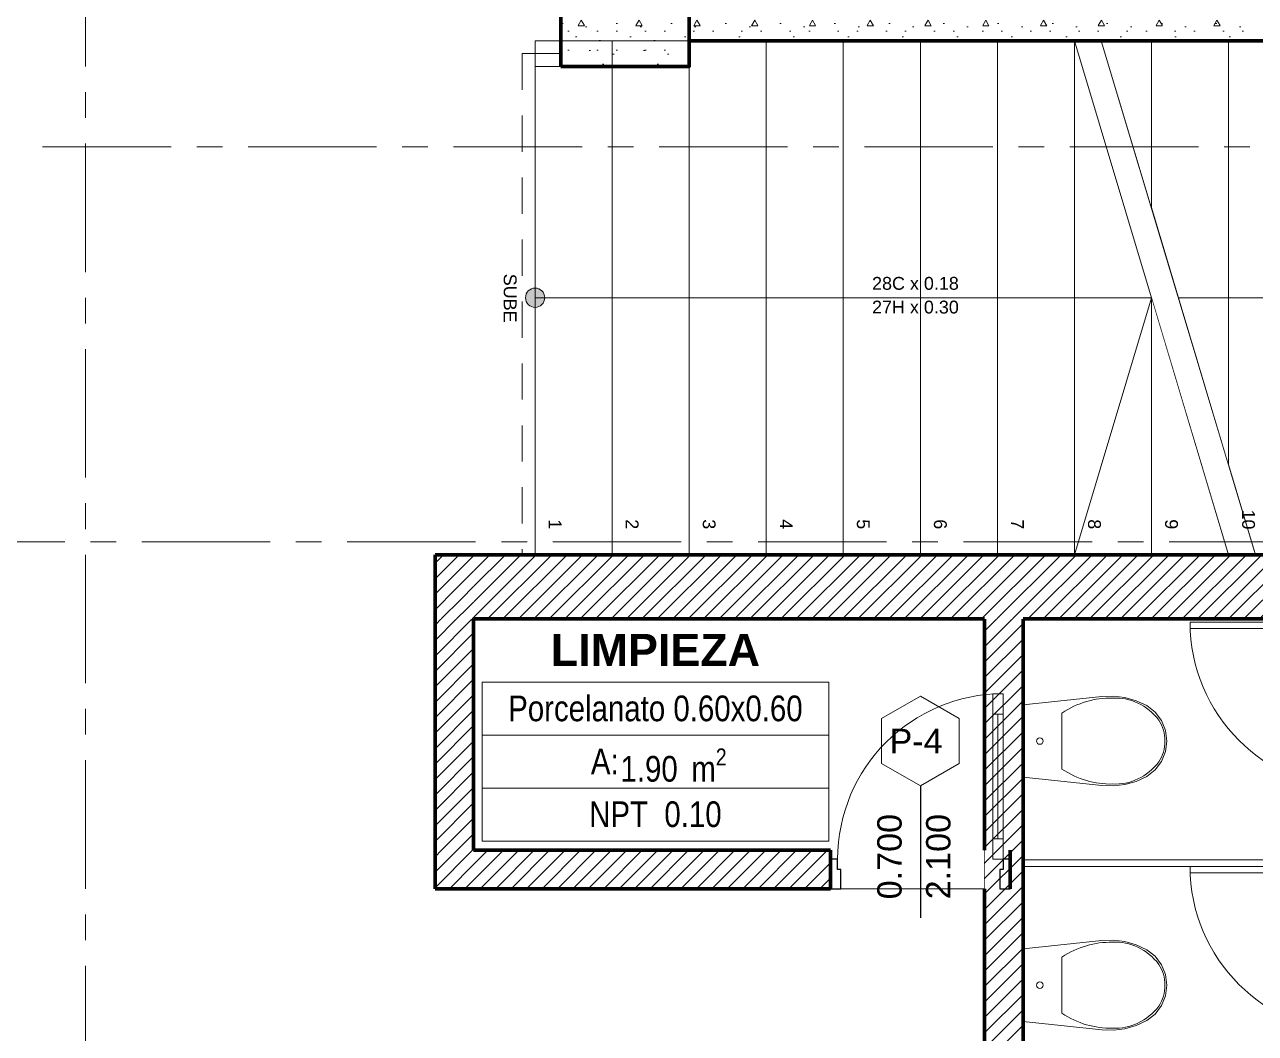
# Model space of a CAD drawing. Header units: inches. Extents: x -38 to 5698, y -33 to 92.
# Drawn here: x 44.082 to 48.874, y 18.487 to 22.413 of the extents above; entities that cross this region are included whole.
import ezdxf

# ---------------------------------------------------------------- set-up
doc = ezdxf.new("R2010")
doc.units = ezdxf.units.IN
doc.header["$MEASUREMENT"] = 0
doc.set_wipeout_variables(frame=1)
for name, pattern in [('ACAD_ISO04W100', [30, 24, -3, 0, -3]), ('Línea Oculta', [0.195611, 0.141111, -0.0545]), ('Punto & Raya', [0.65, 0.5, -0.075, 0, -0.075]), ('Rayas', [0.282222, 0.141111, -0.141111]), ('Wipeout_Contour', [1, 0, -1])]:
    doc.linetypes.add(name, pattern=pattern)
for name, color, linetype in [('02 _ ARQ _ ALB _ Ejes Generales', 7, 'Continuous'), ('02 _ ARQ _ ZON _ Espacio.3D', 7, 'Continuous'), ('08 _ STR _ EXT _ 06 Columnas', 7, 'Continuous'), ('08 _ STR _ EXT _ 07 Losa Aligerada', 7, 'Continuous'), ('08 _ STR _ EXT _ 10 Vereda Exterior', 7, 'Continuous'), ('08 _ STR _ EXT _ 11 Escaleras', 7, 'Continuous'), ('08 _ STR _ EXT _ 12 Ascensor', 7, 'Continuous'), ('Estructura - 04 MURO', 253, 'Continuous'), ('Interior - CIELO RASSO', 7, 'Continuous'), ('Interior - Sanitarios', 7, 'Continuous'), ('Marcador - Secciones', 251, 'Continuous')]:
    doc.layers.add(name, color=color, linetype=linetype)
doc.styles.add('Estilo_Generado_3', font='arial.ttf')
doc.styles.add('Estilo_Generado_4', font='swisse.ttf')
doc.styles.add('Estilo_Generado_8', font='arialbd.ttf')
doc.styles.add('Estilo_Generado_9', font='ARIALN.TTF')
pattern_1 = [(45, (0, 0), (-0.030052038, 0.030052038), [])]
pattern_2 = [(0, (0, 0), (0, 0.3897114), [0.024375, -0.200625]), (0, (0.1125, 0.19486), (0, 0.3897114), [0.024375, -0.200625]), (60, (0, 0), (-0.3375, 0.1948557), [0.024375, -0.200625]), (60, (0.225, 0), (-0.3375, 0.1948557), [0.024375, -0.200625]), (120, (0.02437, 0), (0.3375, 0.1948557), [0.024375, -0.200625]), (120, (0.24938, 0), (0.3375, 0.1948557), [0.024375, -0.200625]), (0, (0, 0.0375), (0, 0.075), [0, -0.075, 0, -0.1125]), (45, (0.0375, 0.0375), (-0.05303301, 0.05303301), [0, -0.05625, 0, -0.09375])]

msp = doc.modelspace()

# ---------------------------------------------------------------- hatches: boundary and pattern name
at = {"layer": '08 _ STR _ EXT _ 10 Vereda Exterior', "linetype": 'Continuous', "lineweight": 13}
h = msp.add_hatch(dxfattribs=at)
h.set_pattern_fill('RETÍCULA_100X100_0002', color=251, style=0, pattern_type=2)
h.set_pattern_definition([(360, (3.7574, 18.3027), (0, 2.53199), []), (90, (3.7574, 18.3027), (-3.6, 0), [])])
h.paths.add_polyline_path([(2.17, 3.6213), (4.2913, 1.5), (9.32, 1.5), (9.32, 6.5), (40.52, 6.5), (40.52, 1.5), (52.92, 1.5), (52.92, 19.0859), (51.57, 19.0859), (51.57, 7.2), (9.07, 7.2), (9.07, 7.85), (6.5201, 7.85, -0.414214), (6.2701, 8.1), (6.2701, 8.85, -0.414213), (6.5201, 9.1), (9.07, 9.1), (9.07, 12), (6.5201, 12, -0.414214), (6.2701, 12.25), (6.2701, 13, -0.414213), (6.5201, 13.25), (9.07, 13.25), (9.07, 16.15), (6.5201, 16.15, -0.414214), (6.2701, 16.4), (6.2701, 17.15, -0.414213), (6.5201, 17.4), (8.77, 17.4), (8.7706, 21.0499), (2.17, 21.0499)])

# ---------------------------------------------------------------- linework, layer by layer
at = {"layer": '02 _ ARQ _ ALB _ Ejes Generales', "color": 252, "linetype": 'Punto & Raya', "lineweight": 13}
msp.add_line((44.32, 3.05), (44.32, 44.9), dxfattribs=at)
at = {"layer": '02 _ ARQ _ ZON _ Espacio.3D', "color": 252, "linetype": 'Continuous', "lineweight": 13}
for p, q in [((47.2136, 19.8534), (45.8633, 19.8534)), ((45.8633, 19.8534), (45.8633, 19.2358)), ((45.8633, 19.8534), (47.2136, 19.8534)), ((45.8633, 19.6476), (45.8633, 19.8534)), ((47.2136, 19.2358), (47.2136, 19.8534)), ((47.2136, 19.8534), (47.2136, 19.6476)), ((47.2136, 19.6476), (45.8633, 19.6476)), ((45.8633, 19.6476), (47.2136, 19.6476)), ((45.8633, 19.4417), (45.8633, 19.6476)), ((47.2136, 19.6476), (47.2136, 19.4417)), ((47.2136, 19.4417), (45.8633, 19.4417)), ((45.8633, 19.4417), (47.2136, 19.4417)), ((45.8633, 19.2358), (45.8633, 19.4417)), ((47.2136, 19.4417), (47.2136, 19.2358)), ((45.8633, 19.2358), (47.2136, 19.2358)), ((47.2136, 19.2358), (45.8633, 19.2358))]:
    msp.add_line(p, q, dxfattribs=at)
at = {"layer": '02 _ ARQ _ ZON _ Espacio.3D', "color": 254, "linetype": 'Continuous', "lineweight": 0, "flags": 128}
msp.add_lwpolyline([(47.82, 17.1), (47.82, 19.05), (45.6803, 19.05), (45.6803, 20.35), (46.07, 20.35), (46.07, 22.35), (46.17, 22.35), (46.17, 22.7), (46.67, 22.7), (46.67, 24.4), (46.17, 24.4), (46.17, 24.85), (46.67, 24.85), (46.67, 24.75), (51.32, 24.75), (51.32, 26.4), (51.07, 26.4), (51.07, 27), (51.455, 27), (51.455, 29.7)], dxfattribs=at)
at = {"layer": '02 _ ARQ _ ZON _ Espacio.3D', "color": 9, "linetype": 'Continuous', "lineweight": 5, "flags": 128}
for points in [[(45.8303, 20.1), (45.8303, 19.2), (47.12, 19.2), (47.12, 19.05), (47.82, 19.05), (47.82, 20.1)], [(47.97, 20.1), (47.97, 17.2499), (49.295, 17.2499), (49.295, 17.0999), (48.32, 17.0999), (48.32, 16.1999), (51.32, 16.1999), (51.32, 16.4), (51.07, 16.4), (51.07, 16.9), (50.57, 16.9), (50.57, 17.4), (51.32, 17.4), (51.32, 20.1)]]:
    msp.add_lwpolyline(points, close=True, dxfattribs=at)
at = {"layer": '08 _ STR _ EXT _ 07 Losa Aligerada', "color": 7, "linetype": 'Rayas', "lineweight": 18, "flags": 128}
msp.add_lwpolyline([(8.17, 27.9392), (7.67, 27.9392), (7.67, 5.8), (25.2353, 5.8), (25.2353, 7.2), (30.4315, 7.2), (30.4315, 6.0005), (37.07, 6.0005), (37.07, 3.3753), (44.57, 3.3753), (44.57, 6.05), (52.32, 6.05), (52.32, 14.9999), (51.57, 14.9999), (51.57, 15.1499), (51.57, 15.7999), (51.57, 18.1001), (51.57, 18.1001), (51.57, 20.35), (46.67, 20.35), (46.67, 22.35), (46.67, 22.6), (46.67, 24.5), (46.67, 24.75), (46.67, 26.75), (51.57, 26.75), (51.57, 29.7), (51.57, 29.7), (51.57, 35.2005), (52.37, 35.2005), (52.52, 35.2005), (52.52, 41.1), (38.9553, 41.1), (38.9553, 40.8001), (34.0478, 40.8001), (34.0478, 40.5001), (23.37, 40.5001), (23.37, 43.8736), (16.2699, 43.8736), (16.2699, 39.9), (11.1201, 39.9), (11.1201, 40.95), (8.02, 40.95), (8.02, 37.7), (9.07, 37.7), (9.07, 33.9), (8.17, 33.9)], close=True, dxfattribs=at)
at = {"layer": 'Estructura - 04 MURO', "color": 152, "linetype": 'Continuous', "lineweight": 25}
msp.add_line((47.5699, 19.45), (47.5699, 18.9375), dxfattribs=at)
at = {"layer": 'Estructura - 04 MURO', "color": 165, "linetype": 'Continuous', "lineweight": 25}
for p, q in [((47.2479, 19.125), (47.2479, 19.165)), ((47.2599, 19.125), (47.2479, 19.125)), ((47.2599, 19.05), (47.2599, 19.125))]:
    msp.add_line(p, q, dxfattribs=at)
at = {"layer": 'Estructura - 04 MURO', "color": 251, "linetype": 'Continuous', "lineweight": 13, "flags": 128}
msp.add_lwpolyline([(47.5699, 19.8), (47.4184, 19.7125), (47.4184, 19.5375), (47.5699, 19.45), (47.7215, 19.5375), (47.7215, 19.7125)], close=True, dxfattribs=at)
at = {"layer": 'Interior - Sanitarios', "color": 251, "linetype": 'Continuous', "lineweight": 13}
for p, q in [((48.1214, 19.6249), (48.1214, 19.7339)), ((48.1214, 19.516), (48.1214, 19.6249)), ((48.1214, 18.6749), (48.1214, 18.7839)), ((48.1214, 18.566), (48.1214, 18.6749))]:
    msp.add_line(p, q, dxfattribs=at)
at = {"layer": 'Interior - Sanitarios', "color": 7, "linetype": 'Continuous', "lineweight": 13, "flags": 128}
for points in [[(49.27, 20.0624), (48.62, 20.0624), (48.62, 20.0874), (49.27, 20.0874)], [(49.27, 19.1124), (48.62, 19.1124), (48.62, 19.1374), (49.27, 19.1374)]]:
    msp.add_lwpolyline(points, close=True, dxfattribs=at)
at = {"layer": 'Interior - Sanitarios', "color": 251, "linetype": 'Continuous', "lineweight": 13, "flags": 128}
for points in [[(48.3667, 19.7944), (48.4102, 19.7819), (48.4513, 19.7629), (48.4839, 19.7373), (48.5088, 19.7043), (48.5245, 19.666), (48.53, 19.6249), (48.5245, 19.5839), (48.5088, 19.5456), (48.4839, 19.5125), (48.4513, 19.4869), (48.4102, 19.4679), (48.3667, 19.4555), (48.3218, 19.45), (48.2766, 19.4516), (47.97, 19.484), (47.97, 19.7659), (48.2766, 19.7983), (48.3218, 19.7998)], [(48.3667, 18.8444), (48.4102, 18.8319), (48.4513, 18.8129), (48.4839, 18.7873), (48.5088, 18.7543), (48.5245, 18.716), (48.53, 18.6749), (48.5245, 18.6339), (48.5088, 18.5956), (48.4839, 18.5625), (48.4513, 18.5369), (48.4102, 18.5179), (48.3667, 18.5055), (48.3218, 18.5), (48.2766, 18.5016), (47.97, 18.534), (47.97, 18.8159), (48.2766, 18.8483), (48.3218, 18.8498)]]:
    msp.add_lwpolyline(points, close=True, dxfattribs=at)
at = {"layer": 'Interior - Sanitarios', "color": 175, "linetype": 'Continuous', "lineweight": 13, "flags": 128}
msp.add_lwpolyline([(47.97, 19.1374), (47.97, 19.1624), (49.27, 19.1624), (49.27, 19.1374)], close=True, dxfattribs=at)
at = {"layer": 'Interior - Sanitarios', "color": 251, "linetype": 'Continuous', "lineweight": 13}
for centre in [(48.035, 19.6249), (48.035, 18.6749)]:
    msp.add_circle(centre, 0.0127, dxfattribs=at)
at = {"layer": 'Interior - Sanitarios', "color": 7, "linetype": 'Continuous', "lineweight": 13}
for centre in [(49.27, 20.0874), (49.27, 19.1374)]:
    msp.add_arc(centre, 0.65, 180, 270, dxfattribs=at)
at = {"layer": 'Interior - Sanitarios', "color": 251, "linetype": 'Continuous', "lineweight": 13}
for centre, major_axis, start_param, end_param in [((48.3094, 19.3668), (0, 0.4253), 6.259569, 6.81259), ((48.3307, 19.5355), (0, 0.2569), 5.438328, 6.338917), ((48.4011, 19.6241), (0, 0.1385), 4.71825, 5.344893), ((48.4011, 19.6257), (0, 0.1385), 4.079884, 4.706528), ((48.3094, 19.883), (0, 0.4253), 2.61219, 3.165211), ((48.3307, 19.7144), (0, 0.2569), 3.085865, 3.986454), ((48.3094, 18.4168), (0, 0.4253), 6.259569, 6.81259), ((48.3307, 18.5855), (0, 0.2569), 5.438328, 6.338917), ((48.4011, 18.6741), (0, 0.1385), 4.71825, 5.344893), ((48.4011, 18.6757), (0, 0.1385), 4.079884, 4.706528), ((48.3307, 18.7644), (0, 0.2569), 3.085865, 3.986454), ((48.3094, 18.933), (0, 0.4253), 2.61219, 3.165211)]:
    msp.add_ellipse(centre, major_axis=major_axis, ratio=0.875546, start_param=start_param, end_param=end_param, dxfattribs=at)

# ---------------------------------------------------------------- texts
at = {"layer": '02 _ ARQ _ ZON _ Espacio.3D', "color": 252, "lineweight": 25, "attachment_point": 2}
for s, insert, char_height, style in [('\\A1;{\\pqc;\\pt0;\\fArial|b1|i0|c0|p34;LIMPIEZA}', (46.5384, 20.0419), 0.125, 'Estilo_Generado_8'), ('\\A1;{\\pqc;\\pt0;\\fArial|b1|i0|c0|p34;}', (46.9367, 20.0704), 0.125, 'Estilo_Generado_8'), ('\\A1;{\\pqc;\\pt0;\\fArial Narrow|b0|i0|c0|p34;}', (45.9615, 19.8328), 0.1, 'Estilo_Generado_9'), ('\\A1;{\\pqc;\\pt0;\\fArial Narrow|b0|i0|c0|p34;Porcelanato 0.60x0.60}', (46.5384, 19.802), 0.1, 'Estilo_Generado_9'), ('\\A1;{\\pqc;\\pt0;\\fArial Narrow|b0|i0|c0|p34;A: }', (46.3413, 19.5957), 0.1, 'Estilo_Generado_9'), ('\\A1;{\\pqc;\\pt0,0.3;\\fArial Narrow|b0|i0|c0|p34;1.90\\fArial Narrow|b0|i0|c0|p34;\\A1{\\H.66x;\\S^  ;}\\fArial Narrow|b0|i0|c0|p34; m\\fArial Narrow|b0|i0|c0|p34;\\A1{\\H.66x;\\S2^  ;}}', (46.609, 19.5961), 0.1, 'Estilo_Generado_9'), ('\\A1;{\\pqc;\\pt0;\\fArial Narrow|b0|i0|c0|p34;}', (46.2787, 19.4211), 0.1, 'Estilo_Generado_9'), ('\\A1;{\\pqc;\\pt0;\\fArial Narrow|b0|i0|c0|p34;NPT  0.10}', (46.5384, 19.3902), 0.1, 'Estilo_Generado_9')]:
    msp.add_mtext(s, dxfattribs=dict(at, insert=insert, char_height=char_height, style=style))
at = {"layer": '08 _ STR _ EXT _ 11 Escaleras', "color": 161, "lineweight": 13, "insert": (45.9725, 21.4433), "char_height": 0.05, "attachment_point": 4, "rotation": 270, "style": 'Estilo_Generado_3'}
msp.add_mtext('\\A1;{\\pql;\\fArial|b0|i0|c0|p34;SUBE}', dxfattribs=at)
at = {"layer": 'Estructura - 04 MURO', "color": 251, "lineweight": 25, "insert": (47.4501, 19.5775), "char_height": 0.095, "attachment_point": 7, "style": 'Estilo_Generado_4'}
msp.add_mtext('\\A1;{\\pql;\\pt0;\\fSwis721 Ex BT|b0|i0|c0|p34;P-4\\fSwis721 Ex BT|b0|i0|c0|p34;\\fSwis721 Ex BT|b0|i0|c0|p34;\\fSwis721 Ex BT|b0|i0|c0|p34;}', dxfattribs=at)
at = {"layer": 'Estructura - 04 MURO', "color": 251, "lineweight": 25, "char_height": 0.095, "attachment_point": 7, "rotation": 90, "style": 'Estilo_Generado_4'}
for s, insert in [('\\A1;{\\pql;\\pt0;\\fSwis721 Ex BT|b0|i0|c0|p34;0.700\\fSwis721 Ex BT|b0|i0|c0|p34;\\A1{\\H.66x;\\S^  ;}\\fSwis721 Ex BT|b0|i0|c0|p34;\\fSwis721 Ex BT|b0|i0|c0|p34;}', (47.5249, 19.0091)), ('\\A1;{\\pql;\\pt0;\\fSwis721 Ex BT|b0|i0|c0|p34;2.100\\fSwis721 Ex BT|b0|i0|c0|p34;\\A1{\\H.66x;\\S^  ;}\\fSwis721 Ex BT|b0|i0|c0|p34;\\fSwis721 Ex BT|b0|i0|c0|p34;}', (47.7149, 19.0091))]:
    msp.add_mtext(s, dxfattribs=dict(at, insert=insert))

# ---------------------------------------------------------------- next in the draw order: wipeouts: each hides what was drawn before it
at = {"color": 254, "linetype": 'Wipeout_Contour', "lineweight": 0, "ltscale": 207.698392}
msp.add_wipeout([(46.07, 22.35), (46.07, 20.35), (48.77, 20.35), (48.17, 22.35)], dxfattribs=at).dxf.layer = '08 _ STR _ EXT _ 11 Escaleras'
at = {"color": 254, "linetype": 'Wipeout_Contour', "lineweight": 0, "ltscale": 205.686737}
msp.add_wipeout([(47.97, 17.25), (47.97, 20.1), (47.82, 20.1), (47.82, 17.25)], dxfattribs=at).dxf.layer = 'Estructura - 04 MURO'
at = {"color": 254, "linetype": 'Wipeout_Contour', "lineweight": 0, "ltscale": 148.168422}
msp.add_wipeout([(45.8303, 19.2), (45.6803, 19.05), (45.8303, 19.05)], dxfattribs=at).dxf.layer = 'Estructura - 04 MURO'

# ---------------------------------------------------------------- next in the draw order: hatches: boundary and pattern name
at = {"layer": 'Estructura - 04 MURO', "linetype": 'Continuous', "lineweight": 5}
h = msp.add_hatch(dxfattribs=at)
h.set_pattern_fill('LADRILLO_COMÚN_0002', color=252, style=0, pattern_type=2)
h.set_pattern_definition(pattern_1)
h.paths.add_polyline_path([(47.97, 17.25), (47.97, 20.1), (47.82, 20.1), (47.82, 17.25)])
h = msp.add_hatch(dxfattribs=at)
h.set_pattern_fill('LADRILLO_COMÚN_0002', color=252, style=0, pattern_type=2)
h.set_pattern_definition(pattern_1)
h.paths.add_polyline_path([(45.8303, 19.2), (45.6803, 19.05), (45.8303, 19.05)])

# ---------------------------------------------------------------- next in the draw order: linework, layer by layer
at = {"layer": '08 _ STR _ EXT _ 11 Escaleras', "color": 161, "linetype": 'Continuous', "lineweight": 13}
for p, q in [((48.17, 22.35), (46.07, 22.35)), ((46.07, 22.35), (46.07, 20.35)), ((46.07, 20.35), (48.77, 20.35))]:
    msp.add_line(p, q, dxfattribs=at)
at = {"layer": 'Estructura - 04 MURO', "color": 165, "linetype": 'Continuous', "lineweight": 15}
for p, q in [((47.8519, 19.729), (47.8519, 19.809)), ((47.8519, 19.809), (47.8919, 19.809)), ((47.8919, 19.809), (47.8919, 19.729)), ((47.8919, 19.729), (47.8519, 19.729)), ((47.8719, 19.729), (47.8719, 19.245)), ((47.8519, 19.165), (47.8519, 19.245)), ((47.8519, 19.245), (47.8919, 19.245)), ((47.8919, 19.245), (47.8919, 19.165)), ((47.8919, 19.165), (47.8519, 19.165))]:
    msp.add_line(p, q, dxfattribs=at)
at = {"layer": 'Estructura - 04 MURO', "color": 7, "linetype": 'Continuous', "lineweight": 80}
for p, q in [((47.9199, 19.165), (47.9199, 19.2)), ((47.9199, 19.165), (47.9199, 19.2)), ((47.9199, 19.05), (47.9199, 19.165)), ((47.9199, 19.05), (47.9199, 19.165)), ((47.9199, 19.05), (47.9199, 19.165))]:
    msp.add_line(p, q, dxfattribs=at)
at = {"layer": 'Estructura - 04 MURO', "color": 165, "linetype": 'Continuous', "lineweight": 25}
for p, q in [((47.8919, 19.125), (47.8799, 19.125)), ((47.8799, 19.125), (47.8799, 19.05)), ((47.9199, 19.165), (47.8919, 19.165)), ((47.8919, 19.165), (47.8919, 19.125)), ((47.9199, 19.05), (47.9199, 19.165)), ((47.8799, 19.05), (47.9199, 19.05))]:
    msp.add_line(p, q, dxfattribs=at)
at = {"layer": 'Estructura - 04 MURO', "color": 7, "linetype": 'Continuous', "lineweight": 80, "flags": 128}
for points in [[(47.82, 20.1), (47.82, 19.2)], [(47.97, 17.25), (47.97, 20.1)], [(47.82, 19.05), (47.82, 17.1)]]:
    msp.add_lwpolyline(points, dxfattribs=at)
at = {"layer": 'Estructura - 04 MURO', "color": 165, "linetype": 'Continuous', "lineweight": 15, "flags": 128}
for points in [[(47.8719, 19.729), (47.8719, 19.245), (47.8519, 19.245), (47.8519, 19.729)], [(47.8919, 19.729), (47.8919, 19.245), (47.8719, 19.245), (47.8719, 19.729)]]:
    msp.add_lwpolyline(points, close=True, dxfattribs=at)
at = {"layer": 'Estructura - 04 MURO', "color": 7, "linetype": 'Continuous', "lineweight": 15}
msp.add_arc((47.8919, 19.165), 0.644, 90, 180, dxfattribs=at)

# ---------------------------------------------------------------- next in the draw order: wipeouts: each hides what was drawn before it
at = {"color": 254, "linetype": 'Wipeout_Contour', "lineweight": 0, "ltscale": 203.676303}
msp.add_wipeout([(46.07, 22.35), (46.07, 20.35), (46.37, 20.35), (46.37, 22.35)], dxfattribs=at).dxf.layer = '08 _ STR _ EXT _ 11 Escaleras'
at = {"color": 254, "linetype": 'Wipeout_Contour', "lineweight": 0, "ltscale": 199.19448}
msp.add_wipeout([(45.8303, 19.2), (45.8303, 20.1), (45.6803, 20.1), (45.6803, 19.2)], dxfattribs=at).dxf.layer = 'Estructura - 04 MURO'

# ---------------------------------------------------------------- next in the draw order: hatches: boundary and pattern name
at = {"layer": '08 _ STR _ EXT _ 11 Escaleras', "linetype": 'Continuous', "lineweight": 13}
msp.add_hatch(color=161, dxfattribs=at).paths.add_polyline_path([(46.07, 21.3125, 1), (46.07, 21.3875, 1)])
at = {"layer": 'Estructura - 04 MURO', "linetype": 'Continuous', "lineweight": 5}
h = msp.add_hatch(dxfattribs=at)
h.set_pattern_fill('LADRILLO_COMÚN_0002', color=252, style=0, pattern_type=2)
h.set_pattern_definition(pattern_1)
h.paths.add_polyline_path([(45.8303, 19.2), (45.8303, 20.1), (45.6803, 20.1), (45.6803, 19.2)])

# ---------------------------------------------------------------- next in the draw order: linework, layer by layer
at = {"layer": '08 _ STR _ EXT _ 11 Escaleras', "color": 167, "linetype": 'Continuous', "lineweight": 18}
for p, q in [((46.07, 22.35), (46.07, 20.35)), ((46.37, 22.35), (46.07, 22.35)), ((46.37, 20.35), (46.37, 22.35)), ((46.07, 20.35), (46.37, 20.35))]:
    msp.add_line(p, q, dxfattribs=at)
at = {"layer": '08 _ STR _ EXT _ 11 Escaleras', "color": 167, "linetype": 'Continuous', "lineweight": 18, "flags": 128}
msp.add_lwpolyline([(46.07, 21.3125, 1), (46.07, 21.3875, 1)], format="xyb", close=True, dxfattribs=at)
at = {"layer": 'Interior - CIELO RASSO', "color": 251, "linetype": 'Línea Oculta', "lineweight": 13, "flags": 128}
for points in [[(46.02, 22.3), (46.07, 22.3)], [(46.17, 22.3), (46.07, 22.3)], [(46.07, 22.25), (46.17, 22.25)]]:
    msp.add_lwpolyline(points, dxfattribs=at)

# ---------------------------------------------------------------- next in the draw order: texts
at = {"layer": '08 _ STR _ EXT _ 11 Escaleras', "color": 161, "lineweight": 13, "insert": (46.1479, 20.4879), "char_height": 0.05, "attachment_point": 4, "rotation": 270, "style": 'Estilo_Generado_3'}
msp.add_mtext('\\A1;{\\pql;\\fArial|b0|i0|c0|p34;1}', dxfattribs=at)

# ---------------------------------------------------------------- next in the draw order: wipeouts: each hides what was drawn before it
at = {"color": 254, "linetype": 'Wipeout_Contour', "lineweight": 0, "ltscale": 204.766323}
msp.add_wipeout([(46.37, 22.35), (46.37, 20.35), (46.67, 20.35), (46.67, 22.35)], dxfattribs=at).dxf.layer = '08 _ STR _ EXT _ 11 Escaleras'
at = {"color": 254, "linetype": 'Wipeout_Contour', "lineweight": 0, "ltscale": 149.396167}
msp.add_wipeout([(45.6803, 19.2), (45.6803, 19.05), (45.8303, 19.2)], dxfattribs=at).dxf.layer = 'Estructura - 04 MURO'

# ---------------------------------------------------------------- next in the draw order: hatches: boundary and pattern name
at = {"layer": 'Estructura - 04 MURO', "linetype": 'Continuous', "lineweight": 5}
h = msp.add_hatch(dxfattribs=at)
h.set_pattern_fill('LADRILLO_COMÚN_0002', color=252, style=0, pattern_type=2)
h.set_pattern_definition(pattern_1)
h.paths.add_polyline_path([(45.6803, 19.2), (45.6803, 19.05), (45.8303, 19.2)])

# ---------------------------------------------------------------- next in the draw order: linework, layer by layer
at = {"layer": '08 _ STR _ EXT _ 11 Escaleras', "color": 167, "linetype": 'Continuous', "lineweight": 18}
for p, q in [((46.37, 22.35), (46.37, 20.35)), ((46.67, 22.35), (46.37, 22.35)), ((46.67, 20.35), (46.67, 22.35)), ((46.07, 21.35), (46.37, 21.35)), ((46.37, 20.35), (46.67, 20.35))]:
    msp.add_line(p, q, dxfattribs=at)
at = {"layer": 'Estructura - 04 MURO', "color": 7, "linetype": 'Continuous', "lineweight": 80, "flags": 128}
for points in [[(45.6803, 20.1), (45.6803, 19.05)], [(45.8303, 19.2), (45.8303, 20.1)], [(45.6803, 19.05), (45.8303, 19.05)]]:
    msp.add_lwpolyline(points, dxfattribs=at)

# ---------------------------------------------------------------- next in the draw order: texts
at = {"layer": '08 _ STR _ EXT _ 11 Escaleras', "color": 161, "lineweight": 13, "insert": (46.4479, 20.4879), "char_height": 0.05, "attachment_point": 4, "rotation": 270, "style": 'Estilo_Generado_3'}
msp.add_mtext('\\A1;{\\pql;\\fArial|b0|i0|c0|p34;2}', dxfattribs=at)

# ---------------------------------------------------------------- next in the draw order: wipeouts: each hides what was drawn before it
at = {"color": 254, "linetype": 'Wipeout_Contour', "lineweight": 0, "ltscale": 205.857565}
msp.add_wipeout([(46.67, 22.35), (46.67, 20.35), (46.97, 20.35), (46.97, 22.35)], dxfattribs=at).dxf.layer = '08 _ STR _ EXT _ 11 Escaleras'
at = {"color": 254, "linetype": 'Wipeout_Contour', "lineweight": 0, "ltscale": 150.217915}
msp.add_wipeout([(45.8303, 20.1), (45.6803, 20.35), (45.6803, 20.1)], dxfattribs=at).dxf.layer = 'Estructura - 04 MURO'
at = {"color": 254, "linetype": 'Wipeout_Contour', "lineweight": 0, "ltscale": 201.212615}
msp.add_wipeout([(47.2199, 19.2), (45.8303, 19.2), (45.8303, 19.05), (47.2199, 19.05)], dxfattribs=at).dxf.layer = 'Estructura - 04 MURO'

# ---------------------------------------------------------------- next in the draw order: hatches: boundary and pattern name
at = {"layer": '08 _ STR _ EXT _ 06 Columnas', "linetype": 'Continuous', "lineweight": 9}
h = msp.add_hatch(dxfattribs=at)
h.set_pattern_fill('HORMIGÓN_EN_MASA_0002', style=0, pattern_type=2)
h.set_pattern_definition(pattern_2)
h.paths.add_polyline_path([(46.17, 22.25), (46.67, 22.25), (46.67, 22.7), (46.17, 22.7)])
at = {"layer": 'Estructura - 04 MURO', "linetype": 'Continuous', "lineweight": 5}
h = msp.add_hatch(dxfattribs=at)
h.set_pattern_fill('LADRILLO_COMÚN_0002', color=252, style=0, pattern_type=2)
h.set_pattern_definition(pattern_1)
h.paths.add_polyline_path([(45.8303, 20.1), (45.6803, 20.35), (45.6803, 20.1)])
h = msp.add_hatch(dxfattribs=at)
h.set_pattern_fill('LADRILLO_COMÚN_0002', color=252, style=0, pattern_type=2)
h.set_pattern_definition(pattern_1)
h.paths.add_polyline_path([(47.2199, 19.2), (45.8303, 19.2), (45.8303, 19.05), (47.2199, 19.05)])

# ---------------------------------------------------------------- next in the draw order: linework, layer by layer
at = {"layer": '08 _ STR _ EXT _ 06 Columnas', "color": 7, "linetype": 'Continuous', "lineweight": 80, "flags": 128}
msp.add_lwpolyline([(46.17, 22.25), (46.67, 22.25), (46.67, 22.7), (46.17, 22.7)], close=True, dxfattribs=at)
at = {"layer": '08 _ STR _ EXT _ 11 Escaleras', "color": 167, "linetype": 'Continuous', "lineweight": 18}
for p, q in [((46.67, 22.35), (46.67, 20.35)), ((46.97, 22.35), (46.67, 22.35)), ((46.97, 20.35), (46.97, 22.35)), ((46.67, 20.35), (46.97, 20.35))]:
    msp.add_line(p, q, dxfattribs=at)
at = {"layer": '08 _ STR _ EXT _ 12 Ascensor', "color": 7, "linetype": 'Continuous', "lineweight": 80, "flags": 128}
msp.add_lwpolyline([(46.67, 22.35), (46.67, 22.6)], dxfattribs=at)
at = {"layer": 'Estructura - 04 MURO', "color": 7, "linetype": 'Continuous', "lineweight": 80}
for p, q in [((47.2199, 19.165), (47.2199, 19.2)), ((47.2199, 19.165), (47.2199, 19.2)), ((47.2199, 19.05), (47.2199, 19.165)), ((47.2199, 19.05), (47.2199, 19.165)), ((47.2199, 19.05), (47.2199, 19.165))]:
    msp.add_line(p, q, dxfattribs=at)
at = {"layer": 'Estructura - 04 MURO', "color": 165, "linetype": 'Continuous', "lineweight": 25}
for p, q in [((47.2479, 19.165), (47.2199, 19.165)), ((47.2199, 19.165), (47.2199, 19.05)), ((47.2199, 19.05), (47.2599, 19.05))]:
    msp.add_line(p, q, dxfattribs=at)
at = {"layer": 'Estructura - 04 MURO', "color": 7, "linetype": 'Continuous', "lineweight": 80, "flags": 128}
for points in [[(47.2199, 19.2), (45.8303, 19.2)], [(45.8303, 19.05), (47.2199, 19.05)]]:
    msp.add_lwpolyline(points, dxfattribs=at)

# ---------------------------------------------------------------- next in the draw order: texts
at = {"layer": '08 _ STR _ EXT _ 11 Escaleras', "color": 161, "lineweight": 13, "insert": (46.7474, 20.4879), "char_height": 0.05, "attachment_point": 4, "rotation": 270, "style": 'Estilo_Generado_3'}
msp.add_mtext('\\A1;{\\pql;\\fArial|b0|i0|c0|p34;3}', dxfattribs=at)

# ---------------------------------------------------------------- next in the draw order: wipeouts: each hides what was drawn before it
at = {"color": 254, "linetype": 'Wipeout_Contour', "lineweight": 0, "ltscale": 206.950009}
msp.add_wipeout([(46.97, 22.35), (46.97, 20.35), (47.27, 20.35), (47.27, 22.35)], dxfattribs=at).dxf.layer = '08 _ STR _ EXT _ 11 Escaleras'

# ---------------------------------------------------------------- next in the draw order: linework, layer by layer
at = {"layer": '08 _ STR _ EXT _ 11 Escaleras', "color": 167, "linetype": 'Continuous', "lineweight": 18}
for p, q in [((46.97, 22.35), (46.97, 20.35)), ((47.27, 22.35), (46.97, 22.35)), ((47.27, 20.35), (47.27, 22.35)), ((46.97, 20.35), (47.27, 20.35))]:
    msp.add_line(p, q, dxfattribs=at)

# ---------------------------------------------------------------- next in the draw order: texts
at = {"layer": '08 _ STR _ EXT _ 11 Escaleras', "color": 161, "lineweight": 13, "insert": (47.0479, 20.4879), "char_height": 0.05, "attachment_point": 4, "rotation": 270, "style": 'Estilo_Generado_3'}
msp.add_mtext('\\A1;{\\pql;\\fArial|b0|i0|c0|p34;4}', dxfattribs=at)

# ---------------------------------------------------------------- next in the draw order: wipeouts: each hides what was drawn before it
at = {"color": 254, "linetype": 'Wipeout_Contour', "lineweight": 0, "ltscale": 208.043638}
msp.add_wipeout([(47.57, 22.35), (47.27, 22.35), (47.27, 20.35), (47.57, 20.35)], dxfattribs=at).dxf.layer = '08 _ STR _ EXT _ 11 Escaleras'

# ---------------------------------------------------------------- next in the draw order: linework, layer by layer
at = {"layer": '08 _ STR _ EXT _ 11 Escaleras', "color": 167, "linetype": 'Continuous', "lineweight": 18}
for p, q in [((47.27, 22.35), (47.27, 20.35)), ((47.57, 22.35), (47.27, 22.35)), ((47.57, 20.35), (47.57, 22.35)), ((47.27, 20.35), (47.57, 20.35))]:
    msp.add_line(p, q, dxfattribs=at)

# ---------------------------------------------------------------- next in the draw order: texts
at = {"layer": '08 _ STR _ EXT _ 11 Escaleras', "color": 161, "lineweight": 13, "insert": (47.3475, 20.4879), "char_height": 0.05, "attachment_point": 4, "rotation": 270, "style": 'Estilo_Generado_3'}
msp.add_mtext('\\A1;{\\pql;\\fArial|b0|i0|c0|p34;5}', dxfattribs=at)

# ---------------------------------------------------------------- next in the draw order: wipeouts: each hides what was drawn before it
at = {"color": 254, "linetype": 'Wipeout_Contour', "lineweight": 0, "ltscale": 209.138432}
msp.add_wipeout([(47.87, 22.35), (47.57, 22.35), (47.57, 20.35), (47.87, 20.35)], dxfattribs=at).dxf.layer = '08 _ STR _ EXT _ 11 Escaleras'

# ---------------------------------------------------------------- next in the draw order: linework, layer by layer
at = {"layer": '08 _ STR _ EXT _ 11 Escaleras', "color": 167, "linetype": 'Continuous', "lineweight": 18}
for p, q in [((47.57, 22.35), (47.57, 20.35)), ((47.87, 22.35), (47.57, 22.35)), ((47.87, 20.35), (47.87, 22.35)), ((47.57, 20.35), (47.87, 20.35))]:
    msp.add_line(p, q, dxfattribs=at)

# ---------------------------------------------------------------- next in the draw order: texts
at = {"layer": '08 _ STR _ EXT _ 11 Escaleras', "color": 161, "lineweight": 13, "char_height": 0.05, "style": 'Estilo_Generado_3'}
for s, insert, attachment_point in [('\\A1;{\\pqc;\\pt0,3.55;\\fArial|b0|i0|c0|p34;28C x \\fArial|b0|i0|c0|p34;0.18\\fArial|b0|i0|c0|p34;\\A1{\\H.66x;\\S^  ;}\\fArial|b0|i0|c0|p34;\\fArial|b0|i0|c0|p34;\\fArial|b0|i0|c0|p34;\\fArial|b0|i0|c0|p34;\\A1{\\H.66x;\\S^  ;}\\fArial|b0|i0|c0|p34;\\fArial|b0|i0|c0|p34;\\fArial|b0|i0|c0|p34;\\fArial|b0|i0|c0|p34;\\A1{\\H.66x;\\S^  ;}\\fArial|b0|i0|c0|p34;}', (47.57, 21.3663), 8), ('\\A1;{\\pqc;\\pt0,3.55;\\fArial|b0|i0|c0|p34;27H x \\fArial|b0|i0|c0|p34;0.30\\fArial|b0|i0|c0|p34;\\A1{\\H.66x;\\S^  ;}\\fArial|b0|i0|c0|p34;\\fArial|b0|i0|c0|p34;\\fArial|b0|i0|c0|p34;\\fArial|b0|i0|c0|p34;\\A1{\\H.66x;\\S^  ;}\\fArial|b0|i0|c0|p34;\\fArial|b0|i0|c0|p34;\\fArial|b0|i0|c0|p34;\\fArial|b0|i0|c0|p34;\\A1{\\H.66x;\\S^  ;}\\fArial|b0|i0|c0|p34;}', (47.57, 21.3386), 2)]:
    msp.add_mtext(s, dxfattribs=dict(at, insert=insert, attachment_point=attachment_point))
at = {"layer": '08 _ STR _ EXT _ 11 Escaleras', "color": 161, "lineweight": 13, "insert": (47.6475, 20.4879), "char_height": 0.05, "attachment_point": 4, "rotation": 270, "style": 'Estilo_Generado_3'}
msp.add_mtext('\\A1;{\\pql;\\fArial|b0|i0|c0|p34;6}', dxfattribs=at)

# ---------------------------------------------------------------- next in the draw order: wipeouts: each hides what was drawn before it
at = {"color": 254, "linetype": 'Wipeout_Contour', "lineweight": 0, "ltscale": 210.234373}
msp.add_wipeout([(47.87, 20.35), (48.17, 20.35), (48.17, 22.35), (47.87, 22.35)], dxfattribs=at).dxf.layer = '08 _ STR _ EXT _ 11 Escaleras'

# ---------------------------------------------------------------- next in the draw order: linework, layer by layer
at = {"layer": '08 _ STR _ EXT _ 11 Escaleras', "color": 167, "linetype": 'Continuous', "lineweight": 18}
for p, q in [((47.87, 22.35), (47.87, 20.35)), ((48.17, 22.35), (47.87, 22.35)), ((48.17, 20.35), (48.17, 22.35)), ((47.87, 20.35), (48.17, 20.35))]:
    msp.add_line(p, q, dxfattribs=at)

# ---------------------------------------------------------------- next in the draw order: texts
at = {"layer": '08 _ STR _ EXT _ 11 Escaleras', "color": 161, "lineweight": 13, "insert": (47.9479, 20.4879), "char_height": 0.05, "attachment_point": 4, "rotation": 270, "style": 'Estilo_Generado_3'}
msp.add_mtext('\\A1;{\\pql;\\fArial|b0|i0|c0|p34;7}', dxfattribs=at)

# ---------------------------------------------------------------- next in the draw order: wipeouts: each hides what was drawn before it
at = {"color": 254, "linetype": 'Wipeout_Contour', "lineweight": 0, "ltscale": 210.718963}
msp.add_wipeout([(48.17, 22.35), (48.17, 20.35), (48.47, 20.35), (48.47, 21.35)], dxfattribs=at).dxf.layer = '08 _ STR _ EXT _ 11 Escaleras'

# ---------------------------------------------------------------- next in the draw order: linework, layer by layer
at = {"layer": '08 _ STR _ EXT _ 11 Escaleras', "color": 167, "linetype": 'Continuous', "lineweight": 18}
for p, q in [((48.17, 22.35), (48.17, 20.35)), ((48.47, 20.35), (48.47, 21.35)), ((48.17, 20.35), (48.47, 20.35))]:
    msp.add_line(p, q, dxfattribs=at)

# ---------------------------------------------------------------- next in the draw order: texts
at = {"layer": '08 _ STR _ EXT _ 11 Escaleras', "color": 161, "lineweight": 13, "insert": (48.2475, 20.4879), "char_height": 0.05, "attachment_point": 4, "rotation": 270, "style": 'Estilo_Generado_3'}
msp.add_mtext('\\A1;{\\pql;\\fArial|b0|i0|c0|p34;8}', dxfattribs=at)

# ---------------------------------------------------------------- next in the draw order: wipeouts: each hides what was drawn before it
at = {"color": 254, "linetype": 'Wipeout_Contour', "lineweight": 0, "ltscale": 159.429791}
msp.add_wipeout([(48.47, 22.35), (48.2744, 22.35), (48.47, 21.698)], dxfattribs=at).dxf.layer = '08 _ STR _ EXT _ 11 Escaleras'

# ---------------------------------------------------------------- next in the draw order: linework, layer by layer
at = {"layer": '08 _ STR _ EXT _ 11 Escaleras', "color": 161, "linetype": 'ACAD_ISO04W100', "lineweight": 13}
for p, q in [((48.47, 22.35), (48.2744, 22.35)), ((48.47, 21.698), (48.47, 22.35))]:
    msp.add_line(p, q, dxfattribs=at)

# ---------------------------------------------------------------- next in the draw order: wipeouts: each hides what was drawn before it
at = {"color": 254, "linetype": 'Wipeout_Contour', "lineweight": 0, "ltscale": 158.638742}
msp.add_wipeout([(48.47, 21.35), (48.47, 20.35), (48.77, 20.35)], dxfattribs=at).dxf.layer = '08 _ STR _ EXT _ 11 Escaleras'

# ---------------------------------------------------------------- next in the draw order: linework, layer by layer
at = {"layer": '08 _ STR _ EXT _ 11 Escaleras', "color": 167, "linetype": 'Continuous', "lineweight": 18}
for p, q in [((48.47, 21.35), (48.47, 20.35)), ((48.47, 20.35), (48.77, 20.35))]:
    msp.add_line(p, q, dxfattribs=at)

# ---------------------------------------------------------------- next in the draw order: texts
at = {"layer": '08 _ STR _ EXT _ 11 Escaleras', "color": 161, "lineweight": 13, "insert": (48.5475, 20.4879), "char_height": 0.05, "attachment_point": 4, "rotation": 270, "style": 'Estilo_Generado_3'}
msp.add_mtext('\\A1;{\\pql;\\fArial|b0|i0|c0|p34;9}', dxfattribs=at)

# ---------------------------------------------------------------- next in the draw order: wipeouts: each hides what was drawn before it
at = {"color": 254, "linetype": 'Wipeout_Contour', "lineweight": 0, "ltscale": 213.348297}
msp.add_wipeout([(48.77, 22.35), (48.47, 22.35), (48.47, 21.698), (48.77, 20.698)], dxfattribs=at).dxf.layer = '08 _ STR _ EXT _ 11 Escaleras'

# ---------------------------------------------------------------- next in the draw order: linework, layer by layer
at = {"layer": '08 _ STR _ EXT _ 11 Escaleras', "color": 167, "linetype": 'Continuous', "lineweight": 18}
for p, q in [((48.47, 21.35), (48.17, 22.35)), ((46.37, 21.35), (48.47, 21.35)), ((48.17, 20.35), (48.47, 21.35))]:
    msp.add_line(p, q, dxfattribs=at)
at = {"layer": '08 _ STR _ EXT _ 11 Escaleras', "color": 161, "linetype": 'ACAD_ISO04W100', "lineweight": 13}
for p, q in [((48.47, 22.35), (48.47, 21.698)), ((48.77, 22.35), (48.47, 22.35)), ((48.77, 20.698), (48.77, 22.35))]:
    msp.add_line(p, q, dxfattribs=at)

# ---------------------------------------------------------------- next in the draw order: wipeouts: each hides what was drawn before it
at = {"color": 254, "linetype": 'Wipeout_Contour', "lineweight": 0, "ltscale": 266.623761}
msp.add_wipeout([(48.77, 22.35), (48.77, 20.698), (48.8744, 20.35), (49.07, 20.35), (49.07, 22.35)], dxfattribs=at).dxf.layer = '08 _ STR _ EXT _ 11 Escaleras'

# ---------------------------------------------------------------- next in the draw order: hatches: boundary and pattern name
at = {"layer": '08 _ STR _ EXT _ 12 Ascensor', "linetype": 'Continuous', "lineweight": 9}
h = msp.add_hatch(dxfattribs=at)
h.set_pattern_fill('HORMIGÓN_EN_MASA_0002', style=0, pattern_type=2)
h.set_pattern_definition(pattern_2)
h.paths.add_polyline_path([(48.82, 22.6), (46.67, 22.6), (46.67, 22.35), (48.82, 22.35)])
h = msp.add_hatch(dxfattribs=at)
h.set_pattern_fill('HORMIGÓN_EN_MASA_0002', style=0, pattern_type=2)
h.set_pattern_definition(pattern_2)
h.paths.add_polyline_path([(48.82, 22.35), (49.07, 22.35), (48.82, 22.6)])

# ---------------------------------------------------------------- next in the draw order: linework, layer by layer
at = {"layer": '02 _ ARQ _ ALB _ Ejes Generales', "color": 252, "linetype": 'Punto & Raya', "lineweight": 13}
for p, q in [((43.7385, 20.4), (49.7385, 20.4)), ((48.57, 20.4), (54.57, 20.4))]:
    msp.add_line(p, q, dxfattribs=at)
at = {"layer": '08 _ STR _ EXT _ 11 Escaleras', "color": 167, "linetype": 'Continuous', "lineweight": 18}
msp.add_line((48.17, 22.35), (48.77, 20.35), dxfattribs=at)
at = {"layer": '08 _ STR _ EXT _ 11 Escaleras', "color": 161, "linetype": 'ACAD_ISO04W100', "lineweight": 13}
for p, q in [((48.2744, 22.35), (48.8744, 20.35)), ((48.77, 22.35), (48.77, 20.698)), ((49.07, 22.35), (48.77, 22.35)), ((48.5744, 21.35), (49.07, 21.35))]:
    msp.add_line(p, q, dxfattribs=at)
at = {"layer": '08 _ STR _ EXT _ 12 Ascensor', "color": 7, "linetype": 'Continuous', "lineweight": 80, "flags": 128}
msp.add_lwpolyline([(46.67, 22.35), (49.07, 22.35)], dxfattribs=at)
at = {"layer": 'Marcador - Secciones', "color": 251, "linetype": 'Punto & Raya', "lineweight": 13}
msp.add_line((28.9526, 21.9367), (56.7072, 21.9367), dxfattribs=at)

# ---------------------------------------------------------------- next in the draw order: texts
at = {"layer": '08 _ STR _ EXT _ 11 Escaleras', "color": 161, "lineweight": 13, "insert": (48.8475, 20.5259), "char_height": 0.05, "attachment_point": 4, "rotation": 270, "style": 'Estilo_Generado_3'}
msp.add_mtext('\\A1;{\\pql;\\fArial|b0|i0|c0|p34;10}', dxfattribs=at)

# ---------------------------------------------------------------- next in the draw order: wipeouts: each hides what was drawn before it
at = {"color": 254, "linetype": 'Wipeout_Contour', "lineweight": 0, "ltscale": 210.020006}
msp.add_wipeout([(45.8303, 20.1), (51.07, 20.1), (51.07, 20.35), (45.8303, 20.35)], dxfattribs=at).dxf.layer = 'Estructura - 04 MURO'

# ---------------------------------------------------------------- next in the draw order: hatches: boundary and pattern name
at = {"layer": 'Estructura - 04 MURO', "linetype": 'Continuous', "lineweight": 5}
h = msp.add_hatch(dxfattribs=at)
h.set_pattern_fill('LADRILLO_COMÚN_0002', color=252, style=0, pattern_type=2)
h.set_pattern_definition(pattern_1)
h.paths.add_polyline_path([(45.8303, 20.1), (51.07, 20.1), (51.07, 20.35), (45.8303, 20.35)])

# ---------------------------------------------------------------- next in the draw order: linework, layer by layer
at = {"layer": 'Estructura - 04 MURO', "color": 7, "linetype": 'Continuous', "lineweight": 80, "flags": 128}
msp.add_lwpolyline([(47.97, 20.1), (51.07, 20.1)], dxfattribs=at)
at = {"layer": 'Interior - CIELO RASSO', "color": 251, "linetype": 'Línea Oculta', "lineweight": 13, "flags": 128}
for points in [[(46.02, 22.3), (46.02, 20.35)], [(46.07, 20.35), (46.07, 22.25)], [(46.07, 20.35), (46.02, 20.35)]]:
    msp.add_lwpolyline(points, dxfattribs=at)

# ---------------------------------------------------------------- next in the draw order: wipeouts: each hides what was drawn before it
at = {"color": 254, "linetype": 'Wipeout_Contour', "lineweight": 0, "ltscale": 149.945834}
msp.add_wipeout([(45.8303, 20.35), (45.6803, 20.35), (45.8303, 20.1)], dxfattribs=at).dxf.layer = 'Estructura - 04 MURO'

# ---------------------------------------------------------------- next in the draw order: hatches: boundary and pattern name
at = {"layer": 'Estructura - 04 MURO', "linetype": 'Continuous', "lineweight": 5}
h = msp.add_hatch(dxfattribs=at)
h.set_pattern_fill('LADRILLO_COMÚN_0002', color=252, style=0, pattern_type=2)
h.set_pattern_definition(pattern_1)
h.paths.add_polyline_path([(45.8303, 20.35), (45.6803, 20.35), (45.8303, 20.1)])

# ---------------------------------------------------------------- next in the draw order: linework, layer by layer
at = {"layer": 'Estructura - 04 MURO', "color": 7, "linetype": 'Continuous', "lineweight": 80, "flags": 128}
for points in [[(45.6803, 20.35), (45.6803, 20.1)], [(51.07, 20.35), (45.6803, 20.35)], [(45.8303, 20.1), (47.82, 20.1)]]:
    msp.add_lwpolyline(points, dxfattribs=at)

doc.saveas('drawing.dxf')
